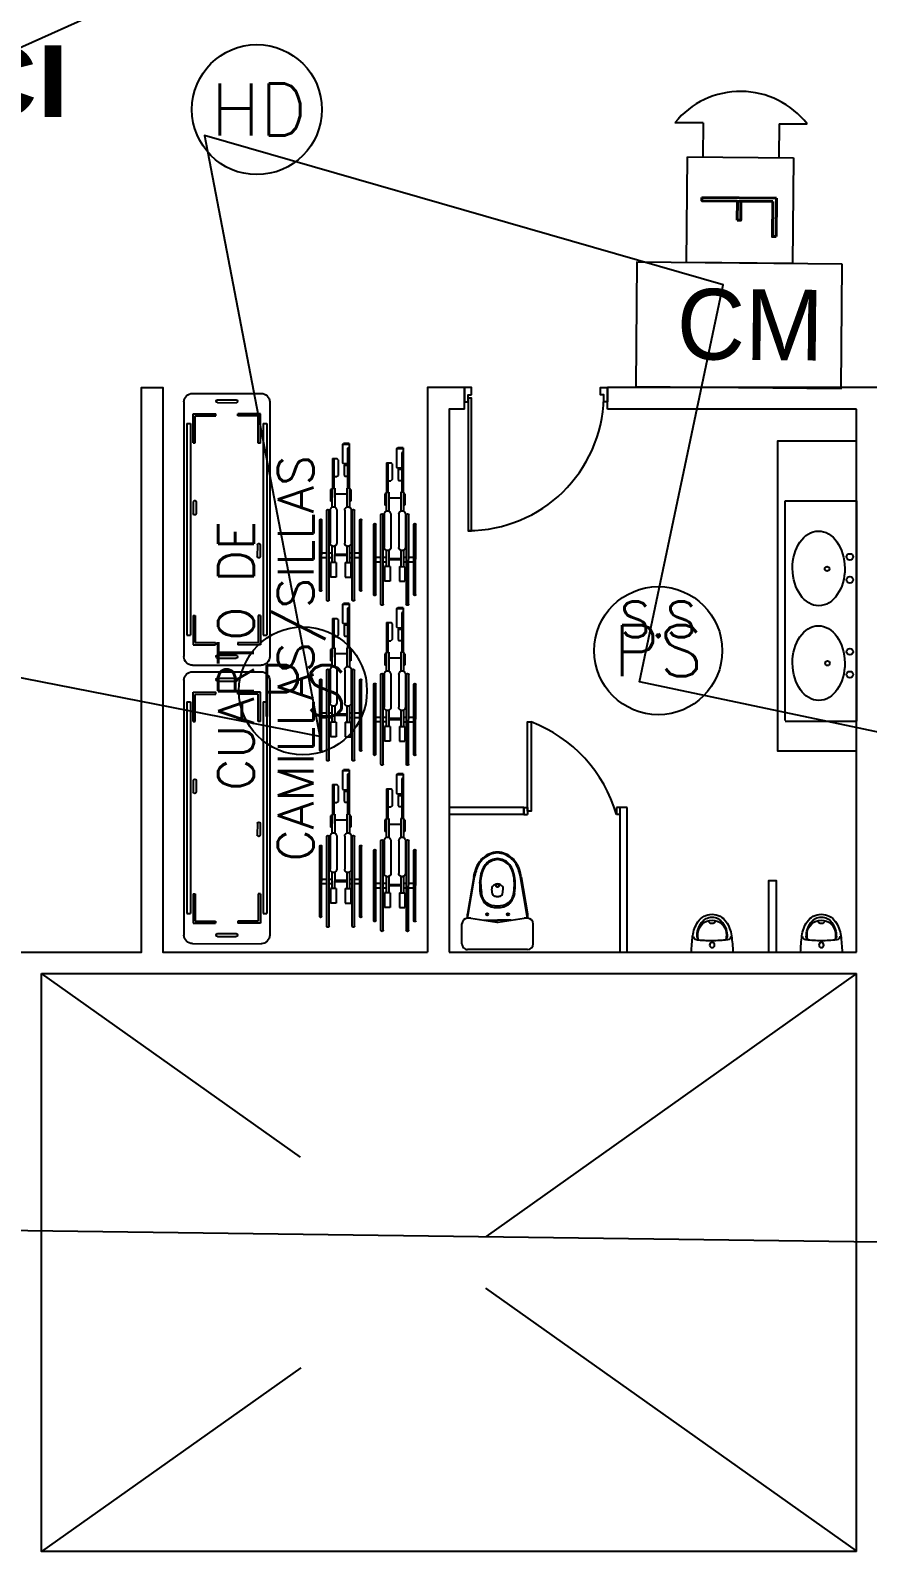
# Model space of a CAD drawing. Header units: metres. Extents: x -39 to 21688, y -24 to 9022.
# Drawn here: x 293.58 to 299.43, y 24.43 to 35.13 of the extents above; entities that cross this region are included whole.
import ezdxf
from ezdxf.enums import TextEntityAlignment as Align

# ---------------------------------------------------------------- set-up
doc = ezdxf.new("R2010")
doc.units = ezdxf.units.M
doc.header["$MEASUREMENT"] = 0
doc.linetypes.add('HIDDEN2', pattern=[4.7625, 3.175, -1.5875])
doc.layers.add('a_sh_aparatos', color=4, linetype='Continuous', lineweight=18)
for name, color, linetype in [('AN-TEXTO', 3, 'Continuous'), ('AR-MOBILIRIO', 1, 'Continuous'), ('AR-MUROS', 6, 'Continuous'), ('AR-PUERTAS', 2, 'Continuous'), ('AR-VENTANAS', 2, 'Continuous'), ('MOBILIARIO', 42, 'Continuous'), ('S.H.', 2, 'Continuous')]:
    doc.layers.add(name, color=color, linetype=linetype)
doc.styles.add('REGULAR-2.5', font='romans.shx', dxfattribs={"height": 2.5})
doc.styles.add('ROMAND', font='romand', dxfattribs={"height": 0.5})
doc.styles.add('ROMANS', font='romans.shx', dxfattribs={"width": 0.75})
doc.styles.add('TITULO-5', font='ariblk.ttf', dxfattribs={"height": 5})

# ---------------------------------------------------------------- blocks, each defined once
blk = doc.blocks.new('AR-PUERTA 1')
at = {"layer": 'AR-PUERTAS', "linetype": 'Continuous'}
for points in [[(0.954, 0.033), (0.954, 0.958), (0.929, 0.958), (0.929, 0.033)], [(0.004, 0.058), (0.004, 0.008), (0.029, 0.008), (0.029, -0.042), (-0.021, -0.042), (-0.021, 0.058)], [(0.929, 0.008), (0.929, -0.042), (0.979, -0.042), (0.979, 0.058), (0.954, 0.058), (0.954, 0.008)]]:
    blk.add_lwpolyline(points, close=True, dxfattribs=at)
blk.add_arc((0.954, 0.008), 0.949, 89.9989, 178.4932, dxfattribs=at)
blk = doc.blocks.new('AR-PUERTA DE BAÑOS')
at = {"layer": 'AR-PUERTAS', "linetype": 'Continuous'}
for p, q in [((1106.12, 652.977), (1106.17, 652.977)), ((1106.12, 652.977), (1106.12, 652.952)), ((1106.17, 652.977), (1106.17, 652.952)), ((1106.17, 652.952), (1106.12, 652.952)), ((1106.17, 652.33), (1106.12, 652.33)), ((1106.12, 652.305), (1106.12, 652.33)), ((1106.17, 652.305), (1106.17, 652.33)), ((1106.12, 652.305), (1106.17, 652.305))]:
    blk.add_line(p, q, dxfattribs=at)
blk.add_lwpolyline([(1106.145, 652.952), (1106.768, 652.952), (1106.768, 652.927), (1106.145, 652.927)], close=True, dxfattribs=at)
blk.add_arc((1105.848, 653.275), 0.983, 286.0894, 339.29, dxfattribs=at)
blk = doc.blocks.new('1p-toppiece')
at = {"layer": 'AR-MOBILIRIO'}
for p, q in [((-0.047, 0.26), (-0.192, 0.26)), ((-0.532, 0.174), (-0.265, 0.22)), ((-0.232, 0.219), (-0.531, 0.169)), ((-0.232, 0.22), (-0.232, 0.195)), ((-0.205, 0.008), (-0.232, 0.195)), ((-0.007, 0.22), (-0.007, -0.214)), ((-0.485, 0.003), (-0.485, 0.003)), ((-0.485, 0.003), (-0.485, 0.003)), ((-0.485, 0.003), (-0.485, 0.003)), ((-0.485, 0.003), (-0.485, 0.003)), ((-0.485, 0.003), (-0.485, 0.003)), ((-0.485, 0.003), (-0.485, 0.003)), ((-0.485, 0.003), (-0.485, 0.003)), ((-0.485, 0.003), (-0.485, 0.003)), ((-0.406, 0.039), (-0.443, 0.044)), ((-0.218, 0.098), (-0.218, 0.003)), ((-0.218, -0.093), (-0.218, 0.003)), ((-0.406, -0.034), (-0.443, -0.039)), ((-0.232, -0.189), (-0.205, -0.003)), ((-0.532, -0.169), (-0.265, -0.215)), ((-0.232, -0.214), (-0.531, -0.163)), ((-0.232, -0.189), (-0.232, -0.214)), ((-0.047, -0.254), (-0.192, -0.254))]:
    blk.add_line(p, q, dxfattribs=at)
blk.add_lwpolyline([(-0.467, -0.009, 0.139005), (-0.464, -0.009, 0.107089), (-0.461, -0.006, 0.080212), (-0.46, -0.002, 0.06796), (-0.459, 0.003, 0.06796), (-0.46, 0.007, 0.080212), (-0.461, 0.011, 0.107089), (-0.464, 0.014, 0.139005), (-0.467, 0.015, 0.139005), (-0.47, 0.014, 0.107089), (-0.473, 0.011, 0.080212), (-0.474, 0.007, 0.06796), (-0.475, 0.003, 0.06796), (-0.474, -0.002, 0.080212), (-0.473, -0.006, 0.107089), (-0.47, -0.009, 0.139005)], format="xyb", close=True, dxfattribs=at)
for centre in [(-0.26, 0.078), (-0.26, -0.072)]:
    blk.add_circle(centre, 0.008, dxfattribs=at)
for centre, radius, start, end in [((-0.24, 0.073), 0.15, 87.0389, 99.7929), ((-0.192, 0.22), 0.04, 90, 180), ((-0.047, 0.22), 0.04, 0, 90), ((-0.518, -0.034), 0.206, 106.927, 136.493), ((-0.518, -0.034), 0.2, 106.5054, 136.1127), ((-0.519, -0.031), 0.157, 102.7254, 132.8308), ((-0.52, -0.03), 0.15, 101.8667, 132.1155), ((-0.482, -0.117), 0.296, 99.7929, 108.8085), ((-0.482, -0.12), 0.292, 99.5848, 108.4322), ((-0.482, -0.148), 0.279, 90.6669, 104.9929), ((-0.482, -0.156), 0.281, 90.6819, 104.1933), ((-0.474, -0.297), 0.428, 81.7587, 91.4179), ((-0.488, -0.362), 0.487, 81.705, 89.6761), ((-0.434, -0.002), 0.123, 44.007, 82.2929), ((-0.431, -0.004), 0.132, 44.3018, 82.295), ((-0.545, -0.004), 0.165, 137.5273, 177.8064), ((-0.545, 0.009), 0.165, 182.1936, 222.4727), ((-0.545, -0.004), 0.159, 137.1746, 177.7477), ((-0.545, 0.009), 0.159, 182.2523, 222.8254), ((-0.541, -0.003), 0.122, 134.1142, 177.24), ((-0.541, 0.008), 0.122, 182.76, 225.8858), ((-0.541, -0.003), 0.115, 133.4423, 177.1285), ((-0.541, 0.008), 0.115, 182.8715, 226.5577), ((-0.434, 0.003), 0.0456, 126.1832, 180), ((-0.434, 0.003), 0.0456, 180, 233.8168), ((-0.447, 0.019), 0.025, 82.2348, 126.1832), ((-0.408, 0.024), 0.015, 13.7696, 82.2348), ((-0.495, 0.003), 0.105, 0, 13.7696), ((-0.495, 0.003), 0.105, 346.2304, 0), ((-0.46, 0.006), 0.138, 358.6352, 34.0042), ((-0.46, -0.001), 0.138, 325.9958, 1.3648), ((-0.441, 0.008), 0.132, 357.4666, 37.446), ((-0.441, -0.003), 0.132, 322.554, 2.5334), ((-0.244, 0.003), 0.04, 351.6776, 8.3142), ((-0.518, 0.039), 0.206, 223.507, 253.073), ((-0.518, 0.039), 0.2, 223.8873, 253.4946), ((-0.519, 0.036), 0.157, 227.1692, 257.2746), ((-0.52, 0.036), 0.15, 227.8845, 258.1333), ((-0.447, -0.014), 0.025, 233.8168, 277.7652), ((-0.434, 0.007), 0.123, 277.7071, 315.993), ((-0.431, 0.009), 0.132, 277.705, 315.6982), ((-0.408, -0.019), 0.015, 277.7652, 346.2304), ((-0.482, 0.122), 0.296, 251.1915, 260.2071), ((-0.482, 0.125), 0.292, 251.5678, 260.4152), ((-0.482, 0.153), 0.279, 255.0071, 269.3331), ((-0.482, 0.161), 0.281, 255.8067, 269.3181), ((-0.488, 0.368), 0.487, 270.3239, 278.295), ((-0.474, 0.302), 0.428, 268.5821, 278.2413), ((-0.24, -0.067), 0.15, 260.2071, 272.966), ((-0.192, -0.214), 0.04, 180, 270), ((-0.047, -0.214), 0.04, 270, 360)]:
    blk.add_arc(centre, radius, start, end, dxfattribs=at)
blk = doc.blocks.new('UR-UR')
at = {"layer": 'AR-MOBILIRIO'}
blk.add_line((-0.145, 0), (0.145, 0), dxfattribs=at)
blk.add_circle((0, -0.05), 0.0175, dxfattribs=at)
for centre, radius, start, end in [((1.254, 0.053), 1.4, 182.1803, 186.902), ((-0.105, -0.111), 0.025, 96.1787, 179.6284), ((0, -1.08), 1, 90, 96.1787), ((-0.08, -0.108), 0.025, 94.7005, 178.5474), ((0.04, -0.12), 0.14, 170.4634, 186.3292), ((-0.049, -0.105), 0.05, 162.6845, 170.4634), ((0, -1.08), 1, 83.8213, 90), ((0.08, -0.108), 0.025, 1.4526, 85.2995), ((0.049, -0.105), 0.05, 9.5366, 17.3155), ((-0.04, -0.12), 0.14, 353.6708, 9.5366), ((0.105, -0.111), 0.025, 0.3716, 83.8213), ((-1.254, 0.053), 1.4, 353.098, 357.8197), ((0.083, -0.089), 0.22, 186.902, 214.3731), ((0.055, -0.112), 0.16, 178.5474, 216.6603), ((0, -0.124), 0.1, 186.3292, 270), ((0, -0.145), 0.12, 214.3731, 270), ((0, -0.155), 0.09, 215.476, 270), ((0, -0.225), 0.025, 90, 170.5862), ((0, -0.124), 0.1, 270, 353.6708), ((0, -0.225), 0.025, 9.4138, 90), ((0, -0.155), 0.09, 270, 324.524), ((0, -0.145), 0.12, 270, 325.6269), ((-0.055, -0.112), 0.16, 323.3397, 1.4526), ((-0.083, -0.089), 0.22, 325.6269, 353.098)]:
    blk.add_arc(centre, radius, start, end, dxfattribs=at)
blk = doc.blocks.new('LAVATORIO2 POZAS')
at = {"layer": 'AR-MOBILIRIO'}
for p, q in [((346.512, 176.233), (346.512, 176.967)), ((346.512, 176.967), (347.012, 176.967)), ((347.012, 175.428), (347.012, 176.967)), ((346.512, 175.433), (346.512, 176.233)), ((346.512, 175.428), (347.012, 175.428))]:
    blk.add_line(p, q, dxfattribs=at)
for centre, radius in [((346.964, 176.575), 0.0226), ((346.805, 176.492), 0.0161), ((346.964, 176.415), 0.0226), ((346.964, 175.913), 0.0226), ((346.808, 175.832), 0.0161), ((346.964, 175.753), 0.0226)]:
    blk.add_circle(centre, radius, dxfattribs=at)
for centre in [(346.746, 176.495), (346.746, 175.833)]:
    blk.add_ellipse(centre, major_axis=(-0.002, 0.261), ratio=0.699963, dxfattribs=at)
blk = doc.blocks.new('S-RUEDAS2')
at = {"layer": 'AR-MOBILIRIO'}
for p, q in [((-0.146, 0.253), (-0.146, -0.237)), ((-0.133, 0.253), (-0.133, -0.237)), ((-0.097, 0.32), (-0.097, -0.304)), ((-0.081, 0.32), (-0.081, -0.304)), ((0.081, 0.32), (0.081, -0.304)), ((0.097, 0.32), (0.097, -0.304)), ((0.133, 0.253), (0.133, -0.237)), ((0.146, 0.253), (0.146, -0.237)), ((-0.071, 0.058), (-0.071, 0.16)), ((-0.032, 0.16), (-0.071, 0.16)), ((-0.032, 0.058), (-0.032, 0.16)), ((0.032, 0.16), (0.071, 0.16)), ((0.032, 0.058), (0.032, 0.16)), ((0.071, 0.058), (0.071, 0.16)), ((-0.133, 0.024), (-0.097, 0.024)), ((-0.081, 0.024), (-0.061, 0.024)), ((-0.032, 0.058), (-0.071, 0.058)), ((-0.061, -0.056), (-0.061, 0.058)), ((-0.042, -0.055), (-0.042, 0.058)), ((-0.042, 0.008), (0.042, 0.008)), ((-0.042, 0), (0.042, 0)), ((0.032, 0.058), (0.071, 0.058)), ((0.042, -0.055), (0.042, 0.058)), ((0.061, -0.056), (0.061, 0.058)), ((0.061, 0.024), (0.081, 0.024)), ((0.097, 0.024), (0.133, 0.024)), ((-0.133, -0.008), (-0.097, -0.008)), ((-0.081, -0.008), (-0.061, -0.008)), ((-0.074, -0.308), (-0.074, -0.077)), ((-0.028, -0.308), (-0.028, -0.077)), ((0.028, -0.308), (0.028, -0.077)), ((0.061, -0.008), (0.081, -0.008)), ((0.074, -0.308), (0.074, -0.077)), ((0.097, -0.008), (0.133, -0.008)), ((-0.071, -0.451), (-0.071, -0.371)), ((-0.061, -0.371), (-0.071, -0.371)), ((-0.061, -0.462), (-0.061, -0.329)), ((-0.042, -0.462), (-0.042, -0.329)), ((-0.042, -0.422), (0.042, -0.422)), ((0.042, -0.462), (0.042, -0.329)), ((0.061, -0.462), (0.061, -0.329)), ((0.071, -0.371), (0.061, -0.371)), ((0.071, -0.451), (0.071, -0.371)), ((-0.061, -0.451), (-0.071, -0.451)), ((-0.061, -0.462), (-0.042, -0.462)), ((-0.058, -0.668), (-0.058, -0.462)), ((-0.048, -0.668), (-0.048, -0.462)), ((0.061, -0.462), (0.042, -0.462)), ((0.048, -0.74), (0.048, -0.462)), ((0.058, -0.772), (0.058, -0.462)), ((0.071, -0.451), (0.061, -0.451)), ((-0.048, -0.542), (-0.027, -0.542)), ((-0.019, -0.55), (-0.027, -0.542)), ((-0.019, -0.66), (-0.019, -0.55)), ((0.02, -0.63), (0.012, -0.638)), ((0.012, -0.765), (0.012, -0.638)), ((0.048, -0.63), (0.02, -0.63)), ((0.023, -0.55), (0.031, -0.542)), ((0.023, -0.62), (0.023, -0.55)), ((0.048, -0.62), (0.023, -0.62)), ((0.023, -0.62), (0.031, -0.627)), ((0.048, -0.542), (0.031, -0.542)), ((0.048, -0.627), (0.031, -0.627)), ((-0.058, -0.668), (-0.027, -0.668)), ((-0.019, -0.66), (-0.027, -0.668)), ((0.058, -0.74), (0.048, -0.74)), ((0.058, -0.765), (0.012, -0.765)), ((0.012, -0.765), (0.02, -0.772)), ((0.058, -0.772), (0.02, -0.772))]:
    blk.add_line(p, q, dxfattribs=at)
for centre, radius, start, end in [((-0.089, 0.32), 0.00816, 360, 180), ((0.089, 0.32), 0.00816, 360, 180), ((-0.14, 0.253), 0.00653, 360, 180), ((0.14, 0.253), 0.00653, 0, 180), ((-0.051, -0.077), 0.0231, 360, 180), ((0.051, -0.077), 0.0231, 360, 180), ((-0.14, -0.237), 0.00653, 180, 0), ((-0.089, -0.304), 0.00816, 180, 0), ((-0.051, -0.308), 0.0231, 180, 0), ((0.051, -0.308), 0.0231, 180, 0), ((0.089, -0.304), 0.00816, 180, 0), ((0.14, -0.237), 0.00653, 180, 0)]:
    blk.add_arc(centre, radius, start, end, dxfattribs=at)
blk = doc.blocks.new('A$C15E859FE')
at = {"layer": 'AR-MOBILIRIO'}
for p, q in [((0.001, 1.84), (0, 0.06)), ((0.541, 1.9), (0.061, 1.9)), ((0.366, 1.855), (0.236, 1.855)), ((0.366, 1.835), (0.236, 1.835)), ((0.601, 1.84), (0.6, 0.06)), ((0.066, 1.553), (0.066, 1.758)), ((0.066, 1.758), (0.224, 1.758)), ((0.081, 1.553), (0.081, 1.743)), ((0.081, 1.743), (0.224, 1.743)), ((0.224, 1.743), (0.224, 1.758)), ((0.537, 1.757), (0.379, 1.758)), ((0.379, 1.743), (0.379, 1.758)), ((0.522, 1.742), (0.379, 1.743)), ((0.522, 1.553), (0.522, 1.742)), ((0.537, 1.553), (0.537, 1.757)), ((0.021, 1.69), (0.02, 0.21)), ((0.047, 1.69), (0.021, 1.69)), ((0.047, 1.69), (0.046, 0.21)), ((0.555, 1.69), (0.554, 0.21)), ((0.581, 1.69), (0.555, 1.69)), ((0.581, 1.69), (0.58, 0.21)), ((0.066, 1.553), (0.081, 1.553)), ((0.537, 1.553), (0.522, 1.553)), ((0.515, 1.14), (0.515, 1.06)), ((0.535, 1.14), (0.535, 1.06)), ((0.067, 0.84), (0.067, 0.76)), ((0.087, 0.84), (0.087, 0.76)), ((0.065, 0.348), (0.065, 0.143)), ((0.065, 0.348), (0.08, 0.348)), ((0.08, 0.348), (0.08, 0.158)), ((0.521, 0.347), (0.52, 0.158)), ((0.536, 0.347), (0.521, 0.347)), ((0.536, 0.347), (0.535, 0.143)), ((0.046, 0.21), (0.02, 0.21)), ((0.065, 0.143), (0.223, 0.143)), ((0.08, 0.158), (0.223, 0.158)), ((0.223, 0.158), (0.223, 0.143)), ((0.52, 0.158), (0.378, 0.158)), ((0.378, 0.158), (0.378, 0.143)), ((0.535, 0.143), (0.378, 0.143)), ((0.58, 0.21), (0.554, 0.21)), ((0.54, 0), (0.06, 0)), ((0.365, 0.07), (0.235, 0.07)), ((0.365, 0.05), (0.235, 0.05))]:
    blk.add_line(p, q, dxfattribs=at)
for centre, radius, start, end in [((0.061, 1.84), 0.06, 89.9537, 179.9537), ((0.236, 1.845), 0.01, 89.9537, 269.9537), ((0.366, 1.845), 0.01, 269.9537, 89.9537), ((0.541, 1.84), 0.06, 359.9537, 89.9537), ((0.525, 1.14), 0.01, 359.9537, 179.9537), ((0.525, 1.06), 0.01, 179.9537, 359.9537), ((0.077, 0.84), 0.01, 359.9537, 179.9537), ((0.077, 0.76), 0.01, 179.9537, 359.9537), ((0.06, 0.06), 0.06, 179.9537, 269.9537), ((0.235, 0.06), 0.01, 89.9537, 269.9537), ((0.365, 0.06), 0.01, 269.9537, 89.9537), ((0.54, 0.06), 0.06, 269.9537, 359.9537)]:
    blk.add_arc(centre, radius, start, end, dxfattribs=at)
blk = doc.blocks.new('PS SENSOR')
at = {"ltscale": 8}
blk.add_circle((0, 0), 20.42, dxfattribs=at)
at = {"ltscale": 8, "style": 'ROMANS'}
blk.add_text('PS', height=16.335, dxfattribs=at).set_placement((0, 0), align=Align.MIDDLE)
blk = doc.blocks.new('HD SENSOR')
at = {"ltscale": 8}
blk.add_circle((-0.65, 0), 20.73, dxfattribs=at)
at = {"ltscale": 8, "style": 'ROMANS'}
blk.add_text('HD', height=16.585, dxfattribs=at).set_placement((0, 0), align=Align.MIDDLE)
blk = doc.blocks.new('INT SIREN')
at = {"ltscale": 8}
for p, q in [((-24.72, 16.12), (-24.72, 21.09)), ((-18.73, 0), (-18.73, 18.73)), ((-18.73, 18.73), (0, 18.73)), ((0, 18.73), (0, 0)), ((-24.72, 16.12), (-18.73, 16.12)), ((-24.72, 2.67), (-24.72, -2.32)), ((-24.72, 2.67), (-18.73, 2.67)), ((0, 0), (-18.73, 0))]:
    blk.add_line(p, q, dxfattribs=at)
blk.add_ellipse((-15.42, 9.39), major_axis=(0, 14.95), ratio=1, start_param=0.671127, end_param=2.470465, dxfattribs=at)
at = {"ltscale": 8, "style": 'ROMAND', "text_generation_flag": 6}
blk.add_text('F', height=13.19, rotation=180, dxfattribs=at).set_placement((-13.79, 2.59))
blk = doc.blocks.new('CONTOL MODULE')
at = {"ltscale": 8}
blk.add_lwpolyline([(52.32, 31.74), (0, 31.74), (0, 0), (52.32, 0)], close=True, dxfattribs=at)
at = {"ltscale": 8, "insert": (10.33, 25.09), "char_height": 18, "width": 37.8, "attachment_point": 1}
blk.add_mtext('CM', dxfattribs=at)

msp = doc.modelspace()

# ---------------------------------------------------------------- linework, layer by layer
at = {"layer": 'AR-MUROS'}
for p, q in [((297.02894, 29.70118), (296.50483, 29.70118)), ((297.02894, 29.65118), (296.50483, 29.65118)), ((297.75083, 29.70118), (297.70083, 29.70118)), ((297.70083, 28.68913), (297.70083, 29.70118)), ((297.75083, 28.68913), (297.75083, 29.70118)), ((296.50483, 28.68913), (299.35483, 28.68913)), ((293.65483, 28.53913), (299.35483, 28.53913))]:
    msp.add_line(p, q, dxfattribs=at)
for points in [[(289.50491, 28.49696), (289.50491, 28.53913), (288.65054, 28.53913), (288.65054, 28.68913), (289.50483, 28.68913), (289.50483, 28.97875), (289.65483, 28.97875), (289.65483, 28.68913), (294.35483, 28.68913), (294.35483, 32.6349), (294.50483, 32.6349), (294.50483, 28.68913), (296.35483, 28.68913)], [(296.61287, 32.63445), (296.35483, 32.63445), (296.35483, 28.68913)], [(296.61287, 32.48445), (296.61287, 32.63445)], [(299.50483, 32.63445), (297.61287, 32.63445)], [(297.61287, 32.48445), (297.61287, 32.63445)], [(296.61287, 32.48445), (296.50483, 32.48445), (296.50483, 28.68913)], [(299.35483, 32.48445), (297.61287, 32.48445)], [(299.35483, 28.68913), (299.35483, 32.48445)], [(299.35483, 30.09505), (298.80483, 30.09505), (298.80483, 32.26356), (299.35483, 32.26356)], [(297.02894, 29.70118), (297.02894, 29.65118)], [(298.74103, 28.68913), (298.74103, 29.18913), (298.79103, 29.18913), (298.79103, 28.68913)], [(299.35483, 24.50006), (293.65483, 24.50006), (293.65483, 26.5196), (293.65483, 28.53913)], [(299.35483, 24.50006), (299.35483, 28.53913)]]:
    msp.add_lwpolyline(points, dxfattribs=at)
at = {"layer": 'AR-MUROS', "linetype": 'HIDDEN2'}
for points in [[(299.35483, 24.50675), (293.65483, 28.53913)], [(299.35483, 28.53913), (293.65483, 24.50006)]]:
    msp.add_lwpolyline(points, dxfattribs=at)
at = {"layer": 'AR-VENTANAS'}
for points in [[(307.41307, 28.55818), (297.83558, 30.5776), (298.42057, 33.35202), (294.79537, 34.39552), (295.60103, 30.19711), (286.66732, 31.94503), (295.12882, 35.74003), (287.26503, 41.27145), (292.14411, 41.77599), (288.43298, 44.90572), (289.86373, 48.43442), (290.08021, 49.60585), (289.15208, 52.86278), (296.65094, 53.46709), (301.51515, 53.74548), (302.47555, 46.85281), (308.11135, 48.09534), (308.07835, 49.12488), (308.07835, 53.4344), (328.49244, 52.99691)], [(323.20395, 32.28384), (311.64348, 37.77261), (311.64348, 36.80213), (307.15695, 32.42891), (318.58617, 26.40887), (291.63339, 26.76722), (287.1994, 26.76722), (290.64611, 20.24315), (292.40512, 14.75655), (292.60195, 13.83456), (298.56594, 12.17829), (300.18888, 12.04383), (306.92106, 18.95519), (306.52364, 19.67938), (319.11017, 15.67033)]]:
    msp.add_lwpolyline(points, dxfattribs=at)

# ---------------------------------------------------------------- block references
msp.add_blockref('LAVATORIO2 POZAS', (-47.65683, -145.12381))
at = {"layer": 'a_sh_aparatos', "color": 1, "xscale": -1, "rotation": 180.1564548881514}
for p in [(298.34451, 28.68874), (299.10823, 28.68913)]:
    msp.add_blockref('UR-UR', p, dxfattribs=at)
at = {"layer": 'AR-MUROS'}
for name, p, rotation in [('AR-PUERTA 1', (297.59205, 32.59282), 180), ('AR-PUERTA DE BAÑOS', (950.00584, -1076.46931), 90)]:
    msp.add_blockref(name, p, dxfattribs=dict(at, rotation=rotation))
at = {"layer": 'AR-PUERTAS', "xscale": 0.02191086110359542, "yscale": 0.02191086110359542, "zscale": 0.02191086110359542}
for name, p in [('HD SENSOR', (295.17607, 34.57721)), ('PS SENSOR', (297.96772, 30.79612)), ('PS SENSOR', (295.48405, 30.51534))]:
    msp.add_blockref(name, p, dxfattribs=at)
at = {"layer": 'AR-PUERTAS'}
for name, p, xscale, yscale, zscale, rotation in [('INT SIREN', (298.1662, 33.50854), 0.03950117057348717, 0.03950117057348717, 0.03950117057348717, 269.4549962202634), ('CONTOL MODULE', (297.81036, 32.64128), 0.02743136845376618, 0.02743136845376618, 0.02743136845376618, 359.4549962202634)]:
    msp.add_blockref(name, p, dxfattribs=dict(at, xscale=xscale, yscale=yscale, zscale=zscale, rotation=rotation))
at = {"layer": 'MOBILIARIO', "xscale": -1}
for name, p, rotation in [('A$C15E859FE', (295.25117, 30.69408), 359.9536920354078), ('S-RUEDAS2', (295.74752, 31.47096), 179.9536920354111), ('S-RUEDAS2', (296.12582, 31.44131), 179.9536920354111), ('S-RUEDAS2', (295.74752, 30.35372), 179.9536920354111), ('S-RUEDAS2', (296.12582, 30.32407), 179.9536920354111), ('A$C15E859FE', (295.25117, 28.7485), 359.9536920354078), ('S-RUEDAS2', (295.74752, 29.19212), 179.9536920354111), ('S-RUEDAS2', (296.12582, 29.16246), 179.9536920354111)]:
    msp.add_blockref(name, p, dxfattribs=dict(at, rotation=rotation))
at = {"layer": 'S.H.', "xscale": 0.9681450398693042, "yscale": 0.9681450398693042, "zscale": 0.9681450398693042, "rotation": 270}
msp.add_blockref('1p-toppiece', (296.84119, 28.70138), dxfattribs=at)

# ---------------------------------------------------------------- texts
at = {"layer": 'AN-TEXTO', "attachment_point": 1}
for s, width, gutter_width, heights, insert, char_height, style in [('\\pi2.96606;UCI', 7.217925, 2.5, [0.99654], (289.50483, 35.02591), 0.5, 'TITULO-5'), ('\\pi0.29548;S.S', 1.1147793, 1.25, [0.07625], (297.40444, 31.13992), 0.25, 'REGULAR-2.5')]:
    msp.add_mtext_dynamic_manual_height_columns(s, width=width, gutter_width=gutter_width, heights=heights, dxfattribs=dict(at, insert=insert, char_height=char_height, style=style))
at = {"layer": 'AN-TEXTO', "insert": (294.89062, 29.09624), "char_height": 0.25, "attachment_point": 1, "rotation": 90, "style": 'REGULAR-2.5'}
msp.add_mtext_dynamic_manual_height_columns('\\pi0.72086;CUARTO DE\\P\\pi0.22682;CAMILLAS/SILLAS ', width=3.5369651, gutter_width=1.25, heights=[0], dxfattribs=at)

doc.saveas('drawing.dxf')
